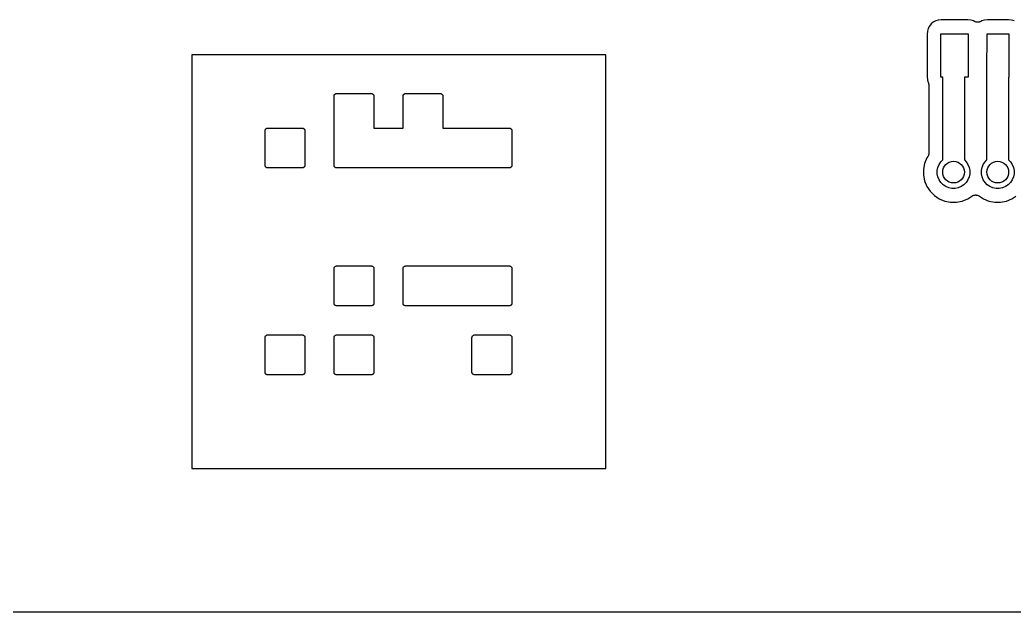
# Model space of a CAD drawing. Extents: x 76.5 to 144, y -85.9 to -59.9.
# Drawn here: x 108.33 to 126.63, y -85.9 to -74.99 of the extents above; entities that cross this region are included whole.
import ezdxf

# ---------------------------------------------------------------- set-up
doc = ezdxf.new("R2010")
doc.units = 0
doc.layers.add('BLACK', color=7, linetype='CONTINUOUS')

msp = doc.modelspace()

# ---------------------------------------------------------------- linework, layer by layer
at = {"layer": 'BLACK', "linetype": 'CONTINUOUS'}
for p, q in [((125.144, -75.0338), (125.106, -75.0655)), ((125.188, -75.0102), (125.144, -75.0338)), ((125.236, -74.9957), (125.188, -75.0102)), ((125.292, -74.9902), (125.236, -74.9957)), ((125.78, -74.9902), (125.292, -74.9902)), ((125.836, -74.9957), (125.78, -74.9902)), ((125.884, -75.0102), (125.836, -74.9957)), ((125.901, -75.0195), (125.884, -75.0102)), ((125.912, -75.024), (125.901, -75.0195)), ((125.923, -75.0287), (125.912, -75.024)), ((125.923, -75.0288), (125.923, -75.0287)), ((125.924, -75.029), (125.923, -75.0288)), ((125.936, -75.0313), (125.924, -75.029)), ((125.947, -75.0338), (125.936, -75.0313)), ((125.948, -75.0338), (125.947, -75.0338)), ((125.948, -75.0339), (125.948, -75.0338)), ((125.96, -75.0339), (125.948, -75.0339)), ((125.972, -75.0341), (125.96, -75.0339)), ((125.973, -75.0339), (125.972, -75.0341)), ((125.985, -75.0317), (125.973, -75.0339)), ((125.973, -75.0339), (125.973, -75.0339)), ((125.996, -75.0295), (125.985, -75.0317)), ((125.997, -75.0293), (125.996, -75.0295)), ((126.008, -75.0247), (125.997, -75.0292)), ((125.997, -75.0292), (125.997, -75.0293)), ((126.019, -75.0204), (126.008, -75.0247)), ((126.02, -75.0198), (126.019, -75.0204)), ((126.021, -75.0195), (126.02, -75.0198)), ((126.02, -75.0198), (126.02, -75.0198)), ((126.02, -75.0198), (126.02, -75.0198)), ((126.038, -75.0102), (126.021, -75.0195)), ((126.086, -74.9957), (126.038, -75.0102)), ((126.142, -74.9902), (126.086, -74.9957)), ((126.53, -74.9902), (126.142, -74.9902)), ((126.586, -74.9957), (126.53, -74.9902)), ((126.634, -75.0102), (126.586, -74.9957)), ((125.036, -75.1962), (125.03, -75.2522)), ((125.05, -75.1483), (125.036, -75.1962)), ((125.074, -75.1042), (125.05, -75.1483)), ((125.106, -75.0655), (125.074, -75.1042)), ((125.03, -75.2522), (125.03, -76.0398)), ((125.286, -76.046), (125.286, -75.246)), ((125.286, -75.246), (125.786, -75.246)), ((125.786, -75.246), (125.786, -76.046)), ((126.136, -75.5842), (126.136, -75.246)), ((126.136, -75.246), (126.536, -75.246)), ((126.536, -75.246), (126.536, -76.046)), ((111.497, -75.6356), (111.496, -75.6412)), ((111.496, -75.6412), (111.496, -83.2488)), ((111.502, -75.635), (111.497, -75.6356)), ((119.11, -75.635), (111.502, -75.635)), ((119.115, -75.6356), (119.11, -75.635)), ((119.116, -75.6412), (119.115, -75.6356)), ((119.116, -83.2488), (119.116, -75.6412)), ((126.13, -75.6252), (126.132, -75.5958)), ((126.13, -77.5697), (126.13, -75.6252)), ((126.132, -75.5958), (126.136, -75.5842)), ((125.03, -76.0398), (125.036, -76.0958)), ((125.036, -76.0958), (125.051, -76.1467)), ((125.317, -76.046), (125.286, -76.046)), ((125.317, -77.5697), (125.317, -76.046)), ((125.786, -76.046), (125.717, -76.046)), ((125.717, -76.046), (125.717, -77.5697)), ((126.536, -76.046), (126.53, -76.046)), ((126.53, -76.046), (126.53, -77.5697)), ((125.051, -76.1467), (125.053, -76.1507)), ((125.053, -76.1507), (125.055, -76.1573)), ((125.055, -76.1573), (125.058, -76.1638)), ((125.058, -76.1638), (125.059, -76.1692)), ((125.059, -76.1692), (125.06, -76.1744)), ((125.06, -76.1744), (125.061, -76.1813)), ((125.061, -76.1813), (125.062, -76.1882)), ((125.062, -76.1882), (125.062, -76.1936)), ((125.062, -76.1936), (125.063, -76.1991)), ((125.063, -76.1991), (125.063, -77.4378)), ((114.113, -76.3963), (114.114, -76.3917)), ((114.113, -76.3966), (114.113, -76.3963)), ((114.113, -76.3967), (114.113, -76.3966)), ((114.113, -76.397), (114.113, -76.3967)), ((114.113, -76.3967), (114.113, -76.3967)), ((114.113, -77.667), (114.113, -76.397)), ((114.114, -76.3866), (114.116, -76.382)), ((114.114, -76.3868), (114.114, -76.3866)), ((114.114, -76.3869), (114.114, -76.3868)), ((114.114, -76.3917), (114.114, -76.3869)), ((114.116, -76.382), (114.117, -76.3776)), ((114.117, -76.3773), (114.119, -76.3732)), ((114.117, -76.3775), (114.117, -76.3773)), ((114.117, -76.3776), (114.117, -76.3775)), ((114.119, -76.3732), (114.122, -76.369)), ((114.122, -76.3688), (114.125, -76.3652)), ((114.122, -76.3689), (114.122, -76.3688)), ((114.122, -76.369), (114.122, -76.3689)), ((114.125, -76.3652), (114.128, -76.3615)), ((114.128, -76.3613), (114.132, -76.3584)), ((114.128, -76.3614), (114.128, -76.3613)), ((114.128, -76.3615), (114.128, -76.3614)), ((114.132, -76.3584), (114.135, -76.3554)), ((114.135, -76.3553), (114.136, -76.3552)), ((114.135, -76.3554), (114.135, -76.3553)), ((114.136, -76.3552), (114.14, -76.353)), ((114.14, -76.353), (114.144, -76.3508)), ((114.144, -76.3506), (114.149, -76.3493)), ((114.144, -76.3507), (114.144, -76.3506)), ((114.144, -76.3508), (114.144, -76.3507)), ((114.149, -76.3493), (114.153, -76.348)), ((114.153, -76.348), (114.153, -76.3479)), ((114.153, -76.3479), (114.154, -76.3479)), ((114.154, -76.3479), (114.158, -76.3475)), ((114.158, -76.3475), (114.163, -76.347)), ((114.163, -76.347), (114.798, -76.347)), ((114.798, -76.347), (114.798, -76.347)), ((114.798, -76.347), (114.798, -76.347)), ((114.798, -76.347), (114.798, -76.347)), ((114.798, -76.347), (114.799, -76.347)), ((114.799, -76.347), (114.803, -76.3475)), ((114.803, -76.3475), (114.808, -76.348)), ((114.808, -76.348), (114.808, -76.3481)), ((114.808, -76.3481), (114.808, -76.3481)), ((114.808, -76.3481), (114.813, -76.3495)), ((114.813, -76.3495), (114.817, -76.3509)), ((114.817, -76.3509), (114.818, -76.351)), ((114.818, -76.351), (114.818, -76.351)), ((114.818, -76.351), (114.822, -76.3533)), ((114.822, -76.3533), (114.826, -76.3555)), ((114.826, -76.3555), (114.826, -76.3557)), ((114.826, -76.3557), (114.826, -76.3557)), ((114.826, -76.3557), (114.83, -76.3587)), ((114.83, -76.3587), (114.833, -76.3618)), ((114.833, -76.3618), (114.834, -76.3619)), ((114.834, -76.3619), (114.834, -76.362)), ((114.834, -76.362), (114.837, -76.3656)), ((114.837, -76.3656), (114.84, -76.3693)), ((114.84, -76.3693), (114.84, -76.3695)), ((114.84, -76.3695), (114.84, -76.3696)), ((114.84, -76.3696), (114.842, -76.3737)), ((114.842, -76.3737), (114.844, -76.3779)), ((114.844, -76.3779), (114.844, -76.3781)), ((114.844, -76.3781), (114.844, -76.3783)), ((114.844, -76.3783), (114.846, -76.3827)), ((114.846, -76.3827), (114.847, -76.3873)), ((114.847, -76.3873), (114.847, -76.3875)), ((114.847, -76.3875), (114.847, -76.3876)), ((114.847, -76.3876), (114.848, -76.3923)), ((114.848, -76.3923), (114.848, -76.397)), ((114.848, -76.397), (114.848, -76.982)), ((115.383, -76.3963), (115.384, -76.3917)), ((115.383, -76.3966), (115.383, -76.3963)), ((115.383, -76.3967), (115.383, -76.3966)), ((115.383, -76.397), (115.383, -76.3967)), ((115.383, -76.3967), (115.383, -76.3967)), ((115.383, -76.982), (115.383, -76.397)), ((115.384, -76.3866), (115.386, -76.382)), ((115.384, -76.3868), (115.384, -76.3866)), ((115.384, -76.3869), (115.384, -76.3868)), ((115.384, -76.3917), (115.384, -76.3869)), ((115.386, -76.382), (115.387, -76.3776)), ((115.387, -76.3773), (115.389, -76.3732)), ((115.387, -76.3775), (115.387, -76.3773)), ((115.387, -76.3776), (115.387, -76.3775)), ((115.389, -76.3732), (115.392, -76.369)), ((115.392, -76.3688), (115.395, -76.3652)), ((115.392, -76.3689), (115.392, -76.3688)), ((115.392, -76.369), (115.392, -76.3689)), ((115.395, -76.3652), (115.398, -76.3615)), ((115.398, -76.3613), (115.402, -76.3584)), ((115.398, -76.3614), (115.398, -76.3613)), ((115.398, -76.3615), (115.398, -76.3614)), ((115.402, -76.3584), (115.405, -76.3554)), ((115.405, -76.3553), (115.406, -76.3552)), ((115.405, -76.3554), (115.405, -76.3553)), ((115.406, -76.3552), (115.41, -76.353)), ((115.41, -76.353), (115.414, -76.3508)), ((115.414, -76.3506), (115.419, -76.3493)), ((115.414, -76.3507), (115.414, -76.3506)), ((115.414, -76.3508), (115.414, -76.3507)), ((115.419, -76.3493), (115.423, -76.348)), ((115.423, -76.348), (115.423, -76.3479)), ((115.423, -76.3479), (115.424, -76.3479)), ((115.424, -76.3479), (115.428, -76.3475)), ((115.428, -76.3475), (115.433, -76.347)), ((115.433, -76.347), (116.068, -76.347)), ((116.068, -76.347), (116.068, -76.347)), ((116.068, -76.347), (116.068, -76.347)), ((116.068, -76.347), (116.068, -76.347)), ((116.068, -76.347), (116.069, -76.347)), ((116.069, -76.347), (116.073, -76.3475)), ((116.073, -76.3475), (116.078, -76.348)), ((116.078, -76.348), (116.078, -76.3481)), ((116.078, -76.3481), (116.078, -76.3481)), ((116.078, -76.3481), (116.083, -76.3495)), ((116.083, -76.3495), (116.087, -76.3509)), ((116.087, -76.3509), (116.088, -76.351)), ((116.088, -76.351), (116.088, -76.351)), ((116.088, -76.351), (116.092, -76.3533)), ((116.092, -76.3533), (116.096, -76.3555)), ((116.096, -76.3555), (116.096, -76.3557)), ((116.096, -76.3557), (116.096, -76.3557)), ((116.096, -76.3557), (116.1, -76.3587)), ((116.1, -76.3587), (116.103, -76.3618)), ((116.103, -76.3618), (116.104, -76.3619)), ((116.104, -76.3619), (116.104, -76.362)), ((116.104, -76.362), (116.107, -76.3656)), ((116.107, -76.3656), (116.11, -76.3693)), ((116.11, -76.3693), (116.11, -76.3695)), ((116.11, -76.3695), (116.11, -76.3696)), ((116.11, -76.3696), (116.112, -76.3737)), ((116.112, -76.3737), (116.114, -76.3779)), ((116.114, -76.3779), (116.114, -76.3781)), ((116.114, -76.3781), (116.114, -76.3783)), ((116.114, -76.3783), (116.116, -76.3827)), ((116.116, -76.3827), (116.117, -76.3873)), ((116.117, -76.3873), (116.117, -76.3875)), ((116.117, -76.3875), (116.117, -76.3876)), ((116.117, -76.3876), (116.118, -76.3923)), ((116.118, -76.3923), (116.118, -76.397)), ((116.118, -76.397), (116.118, -76.982)), ((112.843, -77.0313), (112.844, -77.0267)), ((112.843, -77.0316), (112.843, -77.0313)), ((112.843, -77.0317), (112.843, -77.0316)), ((112.843, -77.032), (112.843, -77.0317)), ((112.843, -77.0317), (112.843, -77.0317)), ((112.843, -77.667), (112.843, -77.032)), ((112.844, -77.0216), (112.846, -77.0171)), ((112.844, -77.0218), (112.844, -77.0216)), ((112.844, -77.0219), (112.844, -77.0218)), ((112.844, -77.0267), (112.844, -77.0219)), ((112.846, -77.0171), (112.847, -77.0126)), ((112.847, -77.0123), (112.849, -77.0081)), ((112.847, -77.0125), (112.847, -77.0123)), ((112.847, -77.0126), (112.847, -77.0125)), ((112.849, -77.0081), (112.852, -77.004)), ((112.852, -77.0038), (112.855, -77.0002)), ((112.852, -77.0039), (112.852, -77.0038)), ((112.852, -77.004), (112.852, -77.0039)), ((112.855, -77.0002), (112.858, -76.9965)), ((112.858, -76.9963), (112.862, -76.9934)), ((112.858, -76.9964), (112.858, -76.9963)), ((112.858, -76.9965), (112.858, -76.9964)), ((112.862, -76.9934), (112.865, -76.9904)), ((112.865, -76.9903), (112.866, -76.9902)), ((112.865, -76.9904), (112.865, -76.9903)), ((112.866, -76.9902), (112.87, -76.988)), ((112.87, -76.988), (112.874, -76.9858)), ((112.874, -76.9856), (112.879, -76.9843)), ((112.874, -76.9857), (112.874, -76.9856)), ((112.874, -76.9858), (112.874, -76.9857)), ((112.879, -76.9843), (112.883, -76.983)), ((112.883, -76.983), (112.883, -76.9829)), ((112.883, -76.9829), (112.884, -76.9829)), ((112.884, -76.9829), (112.888, -76.9825)), ((112.888, -76.9825), (112.893, -76.982)), ((112.893, -76.982), (113.528, -76.982)), ((113.528, -76.982), (113.528, -76.982)), ((113.528, -76.982), (113.528, -76.982)), ((113.528, -76.982), (113.529, -76.982)), ((113.528, -76.982), (113.528, -76.982)), ((113.529, -76.982), (113.533, -76.9825)), ((113.533, -76.9825), (113.538, -76.983)), ((113.538, -76.983), (113.538, -76.9831)), ((113.538, -76.9831), (113.538, -76.9831)), ((113.538, -76.9831), (113.543, -76.9845)), ((113.543, -76.9845), (113.547, -76.9859)), ((113.547, -76.9859), (113.548, -76.986)), ((113.548, -76.986), (113.548, -76.986)), ((113.548, -76.986), (113.552, -76.9883)), ((113.552, -76.9883), (113.556, -76.9905)), ((113.556, -76.9905), (113.556, -76.9907)), ((113.556, -76.9907), (113.556, -76.9907)), ((113.556, -76.9907), (113.56, -76.9937)), ((113.56, -76.9937), (113.563, -76.9968)), ((113.563, -76.9968), (113.564, -76.9969)), ((113.564, -76.9969), (113.564, -76.997)), ((113.564, -76.997), (113.567, -77.0006)), ((113.567, -77.0006), (113.57, -77.0043)), ((113.57, -77.0043), (113.57, -77.0045)), ((113.57, -77.0045), (113.57, -77.0046)), ((113.57, -77.0046), (113.572, -77.0087)), ((113.572, -77.0087), (113.574, -77.0129)), ((113.574, -77.0129), (113.574, -77.0131)), ((113.574, -77.0131), (113.574, -77.0133)), ((113.574, -77.0133), (113.576, -77.0177)), ((113.576, -77.0177), (113.577, -77.0223)), ((113.577, -77.0223), (113.577, -77.0225)), ((113.577, -77.0225), (113.577, -77.0226)), ((113.577, -77.0226), (113.578, -77.0273)), ((113.578, -77.0273), (113.578, -77.032)), ((113.578, -77.032), (113.578, -77.667)), ((114.848, -76.982), (115.383, -76.982)), ((116.118, -76.982), (117.338, -76.982)), ((117.338, -76.982), (117.338, -76.982)), ((117.338, -76.982), (117.338, -76.982)), ((117.338, -76.982), (117.339, -76.982)), ((117.338, -76.982), (117.338, -76.982)), ((117.339, -76.982), (117.343, -76.9825)), ((117.343, -76.9825), (117.348, -76.983)), ((117.348, -76.983), (117.348, -76.9831)), ((117.348, -76.9831), (117.348, -76.9831)), ((117.348, -76.9831), (117.353, -76.9845)), ((117.353, -76.9845), (117.357, -76.9859)), ((117.357, -76.9859), (117.358, -76.986)), ((117.358, -76.986), (117.358, -76.986)), ((117.358, -76.986), (117.362, -76.9883)), ((117.362, -76.9883), (117.366, -76.9905)), ((117.366, -76.9905), (117.366, -76.9907)), ((117.366, -76.9907), (117.366, -76.9907)), ((117.366, -76.9907), (117.37, -76.9937)), ((117.37, -76.9937), (117.373, -76.9968)), ((117.373, -76.9968), (117.374, -76.9969)), ((117.374, -76.9969), (117.374, -76.997)), ((117.374, -76.997), (117.377, -77.0006)), ((117.377, -77.0006), (117.38, -77.0043)), ((117.38, -77.0043), (117.38, -77.0045)), ((117.38, -77.0045), (117.38, -77.0046)), ((117.38, -77.0046), (117.382, -77.0087)), ((117.382, -77.0087), (117.384, -77.0129)), ((117.384, -77.0129), (117.384, -77.0131)), ((117.384, -77.0131), (117.384, -77.0133)), ((117.384, -77.0133), (117.386, -77.0177)), ((117.386, -77.0177), (117.387, -77.0223)), ((117.387, -77.0223), (117.387, -77.0225)), ((117.387, -77.0225), (117.387, -77.0226)), ((117.387, -77.0226), (117.388, -77.0273)), ((117.388, -77.0273), (117.388, -77.032)), ((117.388, -77.032), (117.388, -77.667)), ((125.026, -77.5316), (124.984, -77.6324)), ((125.041, -77.5083), (125.026, -77.5316)), ((125.047, -77.498), (125.041, -77.5083)), ((125.053, -77.4878), (125.047, -77.498)), ((125.056, -77.4753), (125.053, -77.4865)), ((125.053, -77.4865), (125.053, -77.4871)), ((125.053, -77.4871), (125.053, -77.4878)), ((125.06, -77.4642), (125.056, -77.4753)), ((125.061, -77.4512), (125.06, -77.4628)), ((125.06, -77.4628), (125.06, -77.4634)), ((125.06, -77.4634), (125.06, -77.4642)), ((125.063, -77.4395), (125.061, -77.4512)), ((125.063, -77.4378), (125.063, -77.4381)), ((125.063, -77.4381), (125.063, -77.4381)), ((125.063, -77.4381), (125.063, -77.4381)), ((125.063, -77.4381), (125.063, -77.4395)), ((125.284, -77.6028), (125.317, -77.5697)), ((125.717, -77.5697), (125.75, -77.6028)), ((126.097, -77.6028), (126.13, -77.5697)), ((126.53, -77.5697), (126.563, -77.6028)), ((112.843, -77.6717), (112.843, -77.667)), ((112.844, -77.6764), (112.843, -77.6717)), ((112.844, -77.6765), (112.844, -77.6764)), ((112.844, -77.6767), (112.844, -77.6765)), ((112.845, -77.6812), (112.844, -77.6767)), ((112.847, -77.6857), (112.845, -77.6812)), ((112.847, -77.6859), (112.847, -77.6857)), ((112.847, -77.6861), (112.847, -77.6859)), ((112.849, -77.6903), (112.847, -77.6861)), ((112.851, -77.6944), (112.849, -77.6903)), ((112.851, -77.6945), (112.851, -77.6944)), ((112.851, -77.6947), (112.851, -77.6945)), ((112.854, -77.6984), (112.851, -77.6947)), ((112.857, -77.702), (112.854, -77.6984)), ((112.857, -77.7021), (112.857, -77.702)), ((112.858, -77.7022), (112.857, -77.7021)), ((112.861, -77.7053), (112.858, -77.7022)), ((112.865, -77.7083), (112.861, -77.7053)), ((112.865, -77.7085), (112.865, -77.7083)), ((112.865, -77.7083), (112.865, -77.7083)), ((112.869, -77.7107), (112.865, -77.7085)), ((112.873, -77.713), (112.869, -77.7107)), ((112.874, -77.7131), (112.873, -77.713)), ((112.873, -77.713), (112.873, -77.713)), ((112.878, -77.7145), (112.874, -77.7131)), ((112.883, -77.7159), (112.878, -77.7145)), ((112.883, -77.716), (112.883, -77.7159)), ((112.883, -77.7159), (112.883, -77.7159)), ((112.888, -77.7165), (112.883, -77.716)), ((112.892, -77.717), (112.888, -77.7165)), ((112.893, -77.717), (112.892, -77.717)), ((113.528, -77.717), (112.893, -77.717)), ((112.893, -77.717), (112.893, -77.717)), ((112.893, -77.717), (112.893, -77.717)), ((112.893, -77.717), (112.893, -77.717)), ((113.533, -77.7165), (113.528, -77.717)), ((113.537, -77.7161), (113.533, -77.7165)), ((113.538, -77.7161), (113.537, -77.7161)), ((113.542, -77.7147), (113.538, -77.716)), ((113.538, -77.716), (113.538, -77.7161)), ((113.547, -77.7134), (113.542, -77.7147)), ((113.551, -77.711), (113.547, -77.7132)), ((113.547, -77.7132), (113.547, -77.7133)), ((113.547, -77.7133), (113.547, -77.7134)), ((113.555, -77.7088), (113.551, -77.711)), ((113.556, -77.7087), (113.555, -77.7088)), ((113.559, -77.7056), (113.556, -77.7086)), ((113.556, -77.7086), (113.556, -77.7087)), ((113.563, -77.7027), (113.559, -77.7056)), ((113.566, -77.6988), (113.563, -77.7025)), ((113.563, -77.7025), (113.563, -77.7026)), ((113.563, -77.7026), (113.563, -77.7027)), ((113.569, -77.6952), (113.566, -77.6988)), ((113.572, -77.6908), (113.569, -77.695)), ((113.569, -77.695), (113.569, -77.6951)), ((113.569, -77.6951), (113.569, -77.6952)), ((113.574, -77.6867), (113.572, -77.6908)), ((113.575, -77.6819), (113.574, -77.6864)), ((113.574, -77.6864), (113.574, -77.6865)), ((113.574, -77.6865), (113.574, -77.6867)), ((113.577, -77.6774), (113.575, -77.6819)), ((113.578, -77.6677), (113.577, -77.6723)), ((113.577, -77.6723), (113.577, -77.6771)), ((113.577, -77.6771), (113.577, -77.6772)), ((113.577, -77.6772), (113.577, -77.6774)), ((113.578, -77.667), (113.578, -77.6673)), ((113.578, -77.6673), (113.578, -77.6673)), ((113.578, -77.6673), (113.578, -77.6674)), ((113.578, -77.6674), (113.578, -77.6677)), ((114.113, -77.6717), (114.113, -77.667)), ((114.114, -77.6764), (114.113, -77.6717)), ((114.114, -77.6765), (114.114, -77.6764)), ((114.114, -77.6767), (114.114, -77.6765)), ((114.115, -77.6812), (114.114, -77.6767)), ((114.117, -77.6857), (114.115, -77.6812)), ((114.117, -77.6859), (114.117, -77.6857)), ((114.117, -77.6861), (114.117, -77.6859)), ((114.119, -77.6903), (114.117, -77.6861)), ((114.121, -77.6944), (114.119, -77.6903)), ((114.121, -77.6945), (114.121, -77.6944)), ((114.121, -77.6947), (114.121, -77.6945)), ((114.124, -77.6984), (114.121, -77.6947)), ((114.127, -77.702), (114.124, -77.6984)), ((114.127, -77.7021), (114.127, -77.702)), ((114.128, -77.7022), (114.127, -77.7021)), ((114.131, -77.7053), (114.128, -77.7022)), ((114.135, -77.7083), (114.131, -77.7053)), ((114.135, -77.7085), (114.135, -77.7083)), ((114.135, -77.7083), (114.135, -77.7083)), ((114.139, -77.7107), (114.135, -77.7085)), ((114.143, -77.713), (114.139, -77.7107)), ((114.144, -77.7131), (114.143, -77.713)), ((114.143, -77.713), (114.143, -77.713)), ((114.148, -77.7145), (114.144, -77.7131)), ((114.153, -77.7159), (114.148, -77.7145)), ((114.153, -77.716), (114.153, -77.7159)), ((114.153, -77.7159), (114.153, -77.7159)), ((114.158, -77.7165), (114.153, -77.716)), ((114.162, -77.717), (114.158, -77.7165)), ((114.163, -77.717), (114.162, -77.717)), ((117.338, -77.717), (114.163, -77.717)), ((114.163, -77.717), (114.163, -77.717)), ((114.163, -77.717), (114.163, -77.717)), ((114.163, -77.717), (114.163, -77.717)), ((117.343, -77.7165), (117.338, -77.717)), ((117.347, -77.7161), (117.343, -77.7165)), ((117.348, -77.7161), (117.347, -77.7161)), ((117.352, -77.7147), (117.348, -77.716)), ((117.348, -77.716), (117.348, -77.7161)), ((117.357, -77.7134), (117.352, -77.7147)), ((117.361, -77.711), (117.357, -77.7132)), ((117.357, -77.7132), (117.357, -77.7133)), ((117.357, -77.7133), (117.357, -77.7134)), ((117.365, -77.7088), (117.361, -77.711)), ((117.366, -77.7087), (117.365, -77.7088)), ((117.369, -77.7056), (117.366, -77.7086)), ((117.366, -77.7086), (117.366, -77.7087)), ((117.373, -77.7027), (117.369, -77.7056)), ((117.376, -77.6988), (117.373, -77.7025)), ((117.373, -77.7025), (117.373, -77.7026)), ((117.373, -77.7026), (117.373, -77.7027)), ((117.379, -77.6952), (117.376, -77.6988)), ((117.382, -77.6908), (117.379, -77.695)), ((117.379, -77.695), (117.379, -77.6951)), ((117.379, -77.6951), (117.379, -77.6952)), ((117.384, -77.6867), (117.382, -77.6908)), ((117.385, -77.6819), (117.384, -77.6864)), ((117.384, -77.6864), (117.384, -77.6865)), ((117.384, -77.6865), (117.384, -77.6867)), ((117.387, -77.6774), (117.385, -77.6819)), ((117.388, -77.6677), (117.387, -77.6723)), ((117.387, -77.6723), (117.387, -77.6771)), ((117.387, -77.6771), (117.387, -77.6772)), ((117.387, -77.6772), (117.387, -77.6774)), ((117.388, -77.667), (117.388, -77.6673)), ((117.388, -77.6673), (117.388, -77.6673)), ((117.388, -77.6673), (117.388, -77.6674)), ((117.388, -77.6674), (117.388, -77.6677)), ((124.984, -77.6324), (124.963, -77.7394)), ((124.963, -77.7394), (124.963, -77.8486)), ((125.217, -77.7645), (125.228, -77.7065)), ((125.217, -77.8235), (125.217, -77.7645)), ((125.228, -77.7065), (125.251, -77.6519)), ((125.251, -77.6519), (125.284, -77.6028)), ((125.75, -77.6028), (125.783, -77.6519)), ((125.783, -77.6519), (125.805, -77.7065)), ((125.805, -77.7065), (125.817, -77.7645)), ((125.817, -77.7645), (125.817, -77.8235)), ((126.03, -77.7645), (126.041, -77.7065)), ((126.03, -77.8235), (126.03, -77.7645)), ((126.041, -77.7065), (126.064, -77.6519)), ((126.064, -77.6519), (126.097, -77.6028)), ((126.563, -77.6028), (126.595, -77.6519)), ((126.595, -77.6519), (126.618, -77.7065)), ((126.618, -77.7065), (126.63, -77.7645)), ((126.63, -77.7645), (126.63, -77.8235)), ((124.963, -77.8486), (124.984, -77.9556)), ((124.984, -77.9556), (125.026, -78.0564)), ((125.228, -77.8815), (125.217, -77.8235)), ((125.251, -77.9361), (125.228, -77.8815)), ((125.284, -77.9852), (125.251, -77.9361)), ((125.783, -77.9361), (125.75, -77.9852)), ((125.805, -77.8815), (125.783, -77.9361)), ((125.817, -77.8235), (125.805, -77.8815)), ((126.041, -77.8815), (126.03, -77.8235)), ((126.064, -77.9361), (126.041, -77.8815)), ((126.097, -77.9852), (126.064, -77.9361)), ((126.595, -77.9361), (126.563, -77.9852)), ((126.618, -77.8815), (126.595, -77.9361)), ((126.63, -77.8235), (126.618, -77.8815)), ((125.026, -78.0564), (125.086, -78.1472)), ((125.326, -78.027), (125.284, -77.9852)), ((125.375, -78.0599), (125.326, -78.027)), ((125.429, -78.0825), (125.375, -78.0599)), ((125.487, -78.094), (125.429, -78.0825)), ((125.546, -78.094), (125.487, -78.094)), ((125.604, -78.0825), (125.546, -78.094)), ((125.659, -78.0599), (125.604, -78.0825)), ((125.708, -78.027), (125.659, -78.0599)), ((125.75, -77.9852), (125.708, -78.027)), ((126.138, -78.027), (126.097, -77.9852)), ((126.187, -78.0599), (126.138, -78.027)), ((126.242, -78.0825), (126.187, -78.0599)), ((126.3, -78.094), (126.242, -78.0825)), ((126.359, -78.094), (126.3, -78.094)), ((126.417, -78.0825), (126.359, -78.094)), ((126.472, -78.0599), (126.417, -78.0825)), ((126.521, -78.027), (126.472, -78.0599)), ((126.563, -77.9852), (126.521, -78.027)), ((125.086, -78.1472), (125.164, -78.2243)), ((125.164, -78.2243), (125.254, -78.2849)), ((125.254, -78.2849), (125.355, -78.3267)), ((125.355, -78.3267), (125.462, -78.348)), ((125.571, -78.348), (125.678, -78.3267)), ((125.678, -78.3267), (125.779, -78.2849)), ((125.779, -78.2849), (125.853, -78.2359)), ((125.853, -78.2355), (125.854, -78.2349)), ((125.853, -78.2359), (125.853, -78.2355)), ((125.853, -78.2355), (125.853, -78.2355)), ((125.853, -78.2355), (125.853, -78.2355)), ((125.854, -78.2349), (125.865, -78.2294)), ((125.865, -78.2294), (125.875, -78.2239)), ((125.875, -78.2239), (125.876, -78.2238)), ((125.876, -78.2235), (125.888, -78.2202)), ((125.876, -78.2238), (125.876, -78.2235)), ((125.888, -78.2202), (125.899, -78.2168)), ((125.899, -78.2168), (125.9, -78.2166)), ((125.899, -78.2168), (125.899, -78.2168)), ((125.9, -78.2166), (125.912, -78.2156)), ((125.912, -78.2156), (125.924, -78.2145)), ((125.924, -78.2145), (125.924, -78.2145)), ((125.924, -78.2145), (125.925, -78.2145)), ((125.925, -78.2145), (125.936, -78.2158)), ((125.936, -78.2158), (125.948, -78.217)), ((125.948, -78.217), (125.949, -78.2171)), ((125.949, -78.2171), (125.949, -78.2172)), ((125.949, -78.2172), (125.961, -78.2208)), ((125.961, -78.2208), (125.972, -78.2242)), ((125.972, -78.2242), (125.972, -78.2245)), ((125.972, -78.2245), (125.973, -78.2246)), ((125.973, -78.2246), (125.983, -78.2303)), ((125.983, -78.2303), (125.994, -78.2359)), ((125.994, -78.2359), (126.067, -78.2849)), ((126.067, -78.2849), (126.168, -78.3267)), ((126.168, -78.3267), (126.275, -78.348)), ((126.384, -78.348), (126.491, -78.3267)), ((126.491, -78.3267), (126.592, -78.2849)), ((126.592, -78.2849), (126.665, -78.2359)), ((125.462, -78.348), (125.571, -78.348)), ((126.275, -78.348), (126.384, -78.348)), ((114.113, -79.5713), (114.114, -79.5667)), ((114.113, -79.5716), (114.113, -79.5713)), ((114.113, -79.5717), (114.113, -79.5716)), ((114.113, -79.572), (114.113, -79.5717)), ((114.113, -79.5717), (114.113, -79.5717)), ((114.113, -80.207), (114.113, -79.572)), ((114.114, -79.5616), (114.116, -79.5571)), ((114.114, -79.5618), (114.114, -79.5616)), ((114.114, -79.5619), (114.114, -79.5618)), ((114.114, -79.5667), (114.114, -79.5619)), ((114.116, -79.5571), (114.117, -79.5526)), ((114.117, -79.5523), (114.119, -79.5482)), ((114.117, -79.5525), (114.117, -79.5523)), ((114.117, -79.5526), (114.117, -79.5525)), ((114.119, -79.5482), (114.122, -79.544)), ((114.122, -79.5438), (114.125, -79.5402)), ((114.122, -79.5439), (114.122, -79.5438)), ((114.122, -79.544), (114.122, -79.5439)), ((114.125, -79.5402), (114.128, -79.5365)), ((114.128, -79.5363), (114.132, -79.5334)), ((114.128, -79.5364), (114.128, -79.5363)), ((114.128, -79.5365), (114.128, -79.5364)), ((114.132, -79.5334), (114.135, -79.5304)), ((114.135, -79.5303), (114.136, -79.5302)), ((114.135, -79.5304), (114.135, -79.5303)), ((114.136, -79.5302), (114.14, -79.528)), ((114.14, -79.528), (114.144, -79.5258)), ((114.144, -79.5256), (114.149, -79.5243)), ((114.144, -79.5257), (114.144, -79.5256)), ((114.144, -79.5258), (114.144, -79.5257)), ((114.149, -79.5243), (114.153, -79.523)), ((114.153, -79.523), (114.153, -79.5229)), ((114.153, -79.5229), (114.154, -79.5229)), ((114.154, -79.5229), (114.158, -79.5225)), ((114.158, -79.5225), (114.163, -79.522)), ((114.163, -79.522), (114.798, -79.522)), ((114.798, -79.522), (114.798, -79.522)), ((114.798, -79.522), (114.798, -79.522)), ((114.798, -79.522), (114.799, -79.522)), ((114.798, -79.522), (114.798, -79.522)), ((114.799, -79.522), (114.803, -79.5225)), ((114.803, -79.5225), (114.808, -79.523)), ((114.808, -79.523), (114.808, -79.5231)), ((114.808, -79.5231), (114.808, -79.5231)), ((114.808, -79.5231), (114.813, -79.5245)), ((114.813, -79.5245), (114.817, -79.5259)), ((114.817, -79.5259), (114.818, -79.526)), ((114.818, -79.526), (114.818, -79.526)), ((114.818, -79.526), (114.822, -79.5283)), ((114.822, -79.5283), (114.826, -79.5305)), ((114.826, -79.5305), (114.826, -79.5307)), ((114.826, -79.5307), (114.826, -79.5307)), ((114.826, -79.5307), (114.83, -79.5337)), ((114.83, -79.5337), (114.833, -79.5368)), ((114.833, -79.5368), (114.834, -79.5369)), ((114.834, -79.5369), (114.834, -79.537)), ((114.834, -79.537), (114.837, -79.5406)), ((114.837, -79.5406), (114.84, -79.5443)), ((114.84, -79.5443), (114.84, -79.5445)), ((114.84, -79.5445), (114.84, -79.5446)), ((114.84, -79.5446), (114.842, -79.5487)), ((114.842, -79.5487), (114.844, -79.5529)), ((114.844, -79.5529), (114.844, -79.5531)), ((114.844, -79.5531), (114.844, -79.5533)), ((114.844, -79.5533), (114.846, -79.5577)), ((114.846, -79.5577), (114.847, -79.5623)), ((114.847, -79.5623), (114.847, -79.5625)), ((114.847, -79.5625), (114.847, -79.5626)), ((114.847, -79.5626), (114.848, -79.5673)), ((114.848, -79.5673), (114.848, -79.572)), ((114.848, -79.572), (114.848, -80.207)), ((115.383, -79.5713), (115.384, -79.5667)), ((115.383, -79.5716), (115.383, -79.5713)), ((115.383, -79.5717), (115.383, -79.5716)), ((115.383, -79.572), (115.383, -79.5717)), ((115.383, -79.5717), (115.383, -79.5717)), ((115.383, -80.207), (115.383, -79.572)), ((115.384, -79.5616), (115.386, -79.5571)), ((115.384, -79.5618), (115.384, -79.5616)), ((115.384, -79.5619), (115.384, -79.5618)), ((115.384, -79.5667), (115.384, -79.5619)), ((115.386, -79.5571), (115.387, -79.5526)), ((115.387, -79.5523), (115.389, -79.5482)), ((115.387, -79.5525), (115.387, -79.5523)), ((115.387, -79.5526), (115.387, -79.5525)), ((115.389, -79.5482), (115.392, -79.544)), ((115.392, -79.5438), (115.395, -79.5402)), ((115.392, -79.5439), (115.392, -79.5438)), ((115.392, -79.544), (115.392, -79.5439)), ((115.395, -79.5402), (115.398, -79.5365)), ((115.398, -79.5363), (115.402, -79.5334)), ((115.398, -79.5364), (115.398, -79.5363)), ((115.398, -79.5365), (115.398, -79.5364)), ((115.402, -79.5334), (115.405, -79.5304)), ((115.405, -79.5303), (115.406, -79.5302)), ((115.405, -79.5304), (115.405, -79.5303)), ((115.406, -79.5302), (115.41, -79.528)), ((115.41, -79.528), (115.414, -79.5258)), ((115.414, -79.5256), (115.419, -79.5243)), ((115.414, -79.5257), (115.414, -79.5256)), ((115.414, -79.5258), (115.414, -79.5257)), ((115.419, -79.5243), (115.423, -79.523)), ((115.423, -79.523), (115.423, -79.5229)), ((115.423, -79.5229), (115.424, -79.5229)), ((115.424, -79.5229), (115.428, -79.5225)), ((115.428, -79.5225), (115.433, -79.522)), ((115.433, -79.522), (117.338, -79.522)), ((117.338, -79.522), (117.338, -79.522)), ((117.338, -79.522), (117.338, -79.522)), ((117.338, -79.522), (117.338, -79.522)), ((117.338, -79.522), (117.339, -79.522)), ((117.339, -79.522), (117.343, -79.5225)), ((117.343, -79.5225), (117.348, -79.523)), ((117.348, -79.523), (117.348, -79.5231)), ((117.348, -79.5231), (117.348, -79.5231)), ((117.348, -79.5231), (117.353, -79.5245)), ((117.353, -79.5245), (117.357, -79.5259)), ((117.357, -79.5259), (117.358, -79.526)), ((117.358, -79.526), (117.358, -79.526)), ((117.358, -79.526), (117.362, -79.5283)), ((117.362, -79.5283), (117.366, -79.5305)), ((117.366, -79.5305), (117.366, -79.5307)), ((117.366, -79.5307), (117.366, -79.5307)), ((117.366, -79.5307), (117.37, -79.5337)), ((117.37, -79.5337), (117.373, -79.5368)), ((117.373, -79.5368), (117.374, -79.5369)), ((117.374, -79.5369), (117.374, -79.537)), ((117.374, -79.537), (117.377, -79.5406)), ((117.377, -79.5406), (117.38, -79.5443)), ((117.38, -79.5443), (117.38, -79.5445)), ((117.38, -79.5445), (117.38, -79.5446)), ((117.38, -79.5446), (117.382, -79.5487)), ((117.382, -79.5487), (117.384, -79.5529)), ((117.384, -79.5529), (117.384, -79.5531)), ((117.384, -79.5531), (117.384, -79.5533)), ((117.384, -79.5533), (117.386, -79.5577)), ((117.386, -79.5577), (117.387, -79.5623)), ((117.387, -79.5623), (117.387, -79.5625)), ((117.387, -79.5625), (117.387, -79.5626)), ((117.387, -79.5626), (117.388, -79.5673)), ((117.388, -79.5673), (117.388, -79.572)), ((117.388, -79.572), (117.388, -80.207)), ((114.113, -80.2117), (114.113, -80.207)), ((114.114, -80.2164), (114.113, -80.2117)), ((114.114, -80.2165), (114.114, -80.2164)), ((114.114, -80.2167), (114.114, -80.2165)), ((114.115, -80.2213), (114.114, -80.2167)), ((114.117, -80.2257), (114.115, -80.2213)), ((114.117, -80.2259), (114.117, -80.2257)), ((114.117, -80.2261), (114.117, -80.2259)), ((114.119, -80.2303), (114.117, -80.2261)), ((114.121, -80.2344), (114.119, -80.2303)), ((114.121, -80.2345), (114.121, -80.2344)), ((114.121, -80.2347), (114.121, -80.2345)), ((114.124, -80.2384), (114.121, -80.2347)), ((114.127, -80.242), (114.124, -80.2384)), ((114.127, -80.2421), (114.127, -80.242)), ((114.128, -80.2422), (114.127, -80.2421)), ((114.131, -80.2453), (114.128, -80.2422)), ((114.135, -80.2483), (114.131, -80.2453)), ((114.135, -80.2485), (114.135, -80.2483)), ((114.135, -80.2483), (114.135, -80.2483)), ((114.139, -80.2507), (114.135, -80.2485)), ((114.143, -80.253), (114.139, -80.2507)), ((114.144, -80.2531), (114.143, -80.253)), ((114.143, -80.253), (114.143, -80.253)), ((114.148, -80.2545), (114.144, -80.2531)), ((114.153, -80.2559), (114.148, -80.2545)), ((114.153, -80.256), (114.153, -80.2559)), ((114.153, -80.2559), (114.153, -80.2559)), ((114.158, -80.2565), (114.153, -80.256)), ((114.162, -80.257), (114.158, -80.2565)), ((114.163, -80.257), (114.162, -80.257)), ((114.798, -80.257), (114.163, -80.257)), ((114.163, -80.257), (114.163, -80.257)), ((114.163, -80.257), (114.163, -80.257)), ((114.163, -80.257), (114.163, -80.257)), ((114.803, -80.2565), (114.798, -80.257)), ((114.807, -80.2561), (114.803, -80.2565)), ((114.808, -80.2561), (114.807, -80.2561)), ((114.812, -80.2547), (114.808, -80.256)), ((114.808, -80.256), (114.808, -80.2561)), ((114.817, -80.2534), (114.812, -80.2547)), ((114.821, -80.251), (114.817, -80.2532)), ((114.817, -80.2532), (114.817, -80.2533)), ((114.817, -80.2533), (114.817, -80.2534)), ((114.825, -80.2488), (114.821, -80.251)), ((114.826, -80.2487), (114.825, -80.2488)), ((114.829, -80.2456), (114.826, -80.2486)), ((114.826, -80.2486), (114.826, -80.2487)), ((114.833, -80.2427), (114.829, -80.2456)), ((114.836, -80.2388), (114.833, -80.2425)), ((114.833, -80.2425), (114.833, -80.2426)), ((114.833, -80.2426), (114.833, -80.2427)), ((114.839, -80.2352), (114.836, -80.2388)), ((114.842, -80.2308), (114.839, -80.235)), ((114.839, -80.235), (114.839, -80.2351)), ((114.839, -80.2351), (114.839, -80.2352)), ((114.844, -80.2267), (114.842, -80.2308)), ((114.845, -80.2219), (114.844, -80.2264)), ((114.844, -80.2264), (114.844, -80.2265)), ((114.844, -80.2265), (114.844, -80.2267)), ((114.847, -80.2174), (114.845, -80.2219)), ((114.848, -80.2077), (114.847, -80.2123)), ((114.847, -80.2123), (114.847, -80.2171)), ((114.847, -80.2171), (114.847, -80.2172)), ((114.847, -80.2172), (114.847, -80.2174)), ((114.848, -80.207), (114.848, -80.2073)), ((114.848, -80.2073), (114.848, -80.2073)), ((114.848, -80.2073), (114.848, -80.2074)), ((114.848, -80.2074), (114.848, -80.2077)), ((115.383, -80.2117), (115.383, -80.207)), ((115.384, -80.2164), (115.383, -80.2117)), ((115.384, -80.2165), (115.384, -80.2164)), ((115.384, -80.2167), (115.384, -80.2165)), ((115.385, -80.2213), (115.384, -80.2167)), ((115.387, -80.2257), (115.385, -80.2213)), ((115.387, -80.2259), (115.387, -80.2257)), ((115.387, -80.2261), (115.387, -80.2259)), ((115.389, -80.2303), (115.387, -80.2261)), ((115.391, -80.2344), (115.389, -80.2303)), ((115.391, -80.2345), (115.391, -80.2344)), ((115.391, -80.2347), (115.391, -80.2345)), ((115.394, -80.2384), (115.391, -80.2347)), ((115.397, -80.242), (115.394, -80.2384)), ((115.397, -80.2421), (115.397, -80.242)), ((115.398, -80.2422), (115.397, -80.2421)), ((115.401, -80.2453), (115.398, -80.2422)), ((115.405, -80.2483), (115.401, -80.2453)), ((115.405, -80.2485), (115.405, -80.2483)), ((115.405, -80.2483), (115.405, -80.2483)), ((115.409, -80.2507), (115.405, -80.2485)), ((115.413, -80.253), (115.409, -80.2507)), ((115.414, -80.2531), (115.413, -80.253)), ((115.413, -80.253), (115.413, -80.253)), ((115.418, -80.2545), (115.414, -80.2531)), ((115.423, -80.2559), (115.418, -80.2545)), ((115.423, -80.256), (115.423, -80.2559)), ((115.423, -80.2559), (115.423, -80.2559)), ((115.428, -80.2565), (115.423, -80.256)), ((115.432, -80.257), (115.428, -80.2565)), ((115.433, -80.257), (115.432, -80.257)), ((115.433, -80.257), (115.433, -80.257)), ((115.433, -80.257), (115.433, -80.257)), ((117.338, -80.257), (115.433, -80.257)), ((115.433, -80.257), (115.433, -80.257)), ((117.343, -80.2565), (117.338, -80.257)), ((117.347, -80.2561), (117.343, -80.2565)), ((117.348, -80.2561), (117.347, -80.2561)), ((117.352, -80.2547), (117.348, -80.256)), ((117.348, -80.256), (117.348, -80.2561)), ((117.357, -80.2534), (117.352, -80.2547)), ((117.361, -80.251), (117.357, -80.2532)), ((117.357, -80.2532), (117.357, -80.2533)), ((117.357, -80.2533), (117.357, -80.2534)), ((117.365, -80.2488), (117.361, -80.251)), ((117.366, -80.2487), (117.365, -80.2488)), ((117.369, -80.2456), (117.366, -80.2486)), ((117.366, -80.2486), (117.366, -80.2487)), ((117.373, -80.2427), (117.369, -80.2456)), ((117.376, -80.2388), (117.373, -80.2425)), ((117.373, -80.2425), (117.373, -80.2426)), ((117.373, -80.2426), (117.373, -80.2427)), ((117.379, -80.2352), (117.376, -80.2388)), ((117.382, -80.2308), (117.379, -80.235)), ((117.379, -80.235), (117.379, -80.2351)), ((117.379, -80.2351), (117.379, -80.2352)), ((117.384, -80.2267), (117.382, -80.2308)), ((117.385, -80.2219), (117.384, -80.2264)), ((117.384, -80.2264), (117.384, -80.2265)), ((117.384, -80.2265), (117.384, -80.2267)), ((117.387, -80.2174), (117.385, -80.2219)), ((117.388, -80.2077), (117.387, -80.2123)), ((117.387, -80.2123), (117.387, -80.2171)), ((117.387, -80.2171), (117.387, -80.2172)), ((117.387, -80.2172), (117.387, -80.2174)), ((117.388, -80.207), (117.388, -80.2073)), ((117.388, -80.2073), (117.388, -80.2073)), ((117.388, -80.2073), (117.388, -80.2074)), ((117.388, -80.2074), (117.388, -80.2077)), ((112.843, -80.8413), (112.844, -80.8367)), ((112.843, -80.8416), (112.843, -80.8413)), ((112.843, -80.8417), (112.843, -80.8416)), ((112.843, -80.842), (112.843, -80.8417)), ((112.843, -80.8417), (112.843, -80.8417)), ((112.843, -81.477), (112.843, -80.842)), ((112.844, -80.8316), (112.846, -80.8271)), ((112.844, -80.8318), (112.844, -80.8316)), ((112.844, -80.8319), (112.844, -80.8318)), ((112.844, -80.8367), (112.844, -80.8319)), ((112.846, -80.8271), (112.847, -80.8226)), ((112.847, -80.8223), (112.849, -80.8182)), ((112.847, -80.8225), (112.847, -80.8223)), ((112.847, -80.8226), (112.847, -80.8225)), ((112.849, -80.8182), (112.852, -80.814)), ((112.852, -80.8138), (112.855, -80.8102)), ((112.852, -80.8139), (112.852, -80.8138)), ((112.852, -80.814), (112.852, -80.8139)), ((112.855, -80.8102), (112.858, -80.8065)), ((112.858, -80.8063), (112.862, -80.8034)), ((112.858, -80.8064), (112.858, -80.8063)), ((112.858, -80.8065), (112.858, -80.8064)), ((112.862, -80.8034), (112.865, -80.8004)), ((112.865, -80.8003), (112.866, -80.8002)), ((112.865, -80.8004), (112.865, -80.8003)), ((112.866, -80.8002), (112.87, -80.798)), ((112.87, -80.798), (112.874, -80.7958)), ((112.874, -80.7956), (112.879, -80.7943)), ((112.874, -80.7957), (112.874, -80.7956)), ((112.874, -80.7958), (112.874, -80.7957)), ((112.879, -80.7943), (112.883, -80.793)), ((112.883, -80.793), (112.883, -80.7929)), ((112.883, -80.7929), (112.884, -80.7929)), ((112.884, -80.7929), (112.888, -80.7925)), ((112.888, -80.7925), (112.893, -80.792)), ((112.893, -80.792), (113.528, -80.792)), ((113.528, -80.792), (113.528, -80.792)), ((113.528, -80.792), (113.528, -80.792)), ((113.528, -80.792), (113.529, -80.792)), ((113.528, -80.792), (113.528, -80.792)), ((113.529, -80.792), (113.533, -80.7925)), ((113.533, -80.7925), (113.538, -80.793)), ((113.538, -80.793), (113.538, -80.7931)), ((113.538, -80.7931), (113.538, -80.7931)), ((113.538, -80.7931), (113.543, -80.7945)), ((113.543, -80.7945), (113.547, -80.7959)), ((113.547, -80.7959), (113.548, -80.796)), ((113.548, -80.796), (113.548, -80.796)), ((113.548, -80.796), (113.552, -80.7983)), ((113.552, -80.7983), (113.556, -80.8005)), ((113.556, -80.8005), (113.556, -80.8007)), ((113.556, -80.8007), (113.556, -80.8007)), ((113.556, -80.8007), (113.56, -80.8037)), ((113.56, -80.8037), (113.563, -80.8068)), ((113.563, -80.8068), (113.564, -80.8069)), ((113.564, -80.8069), (113.564, -80.807)), ((113.564, -80.807), (113.567, -80.8106)), ((113.567, -80.8106), (113.57, -80.8143)), ((113.57, -80.8143), (113.57, -80.8145)), ((113.57, -80.8145), (113.57, -80.8146)), ((113.57, -80.8146), (113.572, -80.8187)), ((113.572, -80.8187), (113.574, -80.8229)), ((113.574, -80.8229), (113.574, -80.8231)), ((113.574, -80.8231), (113.574, -80.8233)), ((113.574, -80.8233), (113.576, -80.8277)), ((113.576, -80.8277), (113.577, -80.8323)), ((113.577, -80.8323), (113.577, -80.8325)), ((113.577, -80.8325), (113.577, -80.8326)), ((113.577, -80.8326), (113.578, -80.8373)), ((113.578, -80.8373), (113.578, -80.842)), ((113.578, -80.842), (113.578, -81.477)), ((114.113, -80.8413), (114.114, -80.8367)), ((114.113, -80.8416), (114.113, -80.8413)), ((114.113, -80.8417), (114.113, -80.8416)), ((114.113, -80.842), (114.113, -80.8417)), ((114.113, -80.8417), (114.113, -80.8417)), ((114.113, -81.477), (114.113, -80.842)), ((114.114, -80.8316), (114.116, -80.8271)), ((114.114, -80.8318), (114.114, -80.8316)), ((114.114, -80.8319), (114.114, -80.8318)), ((114.114, -80.8367), (114.114, -80.8319)), ((114.116, -80.8271), (114.117, -80.8226)), ((114.117, -80.8223), (114.119, -80.8182)), ((114.117, -80.8225), (114.117, -80.8223)), ((114.117, -80.8226), (114.117, -80.8225)), ((114.119, -80.8182), (114.122, -80.814)), ((114.122, -80.8138), (114.125, -80.8102)), ((114.122, -80.8139), (114.122, -80.8138)), ((114.122, -80.814), (114.122, -80.8139)), ((114.125, -80.8102), (114.128, -80.8065)), ((114.128, -80.8063), (114.132, -80.8034)), ((114.128, -80.8064), (114.128, -80.8063)), ((114.128, -80.8065), (114.128, -80.8064)), ((114.132, -80.8034), (114.135, -80.8004)), ((114.135, -80.8003), (114.136, -80.8002)), ((114.135, -80.8004), (114.135, -80.8003)), ((114.136, -80.8002), (114.14, -80.798)), ((114.14, -80.798), (114.144, -80.7958)), ((114.144, -80.7956), (114.149, -80.7943)), ((114.144, -80.7957), (114.144, -80.7956)), ((114.144, -80.7958), (114.144, -80.7957)), ((114.149, -80.7943), (114.153, -80.793)), ((114.153, -80.793), (114.153, -80.7929)), ((114.153, -80.7929), (114.154, -80.7929)), ((114.154, -80.7929), (114.158, -80.7925)), ((114.158, -80.7925), (114.163, -80.792)), ((114.163, -80.792), (114.798, -80.792)), ((114.798, -80.792), (114.798, -80.792)), ((114.798, -80.792), (114.798, -80.792)), ((114.798, -80.792), (114.799, -80.792)), ((114.798, -80.792), (114.798, -80.792)), ((114.799, -80.792), (114.803, -80.7925)), ((114.803, -80.7925), (114.808, -80.793)), ((114.808, -80.793), (114.808, -80.7931)), ((114.808, -80.7931), (114.808, -80.7931)), ((114.808, -80.7931), (114.813, -80.7945)), ((114.813, -80.7945), (114.817, -80.7959)), ((114.817, -80.7959), (114.818, -80.796)), ((114.818, -80.796), (114.818, -80.796)), ((114.818, -80.796), (114.822, -80.7983)), ((114.822, -80.7983), (114.826, -80.8005)), ((114.826, -80.8005), (114.826, -80.8007)), ((114.826, -80.8007), (114.826, -80.8007)), ((114.826, -80.8007), (114.83, -80.8037)), ((114.83, -80.8037), (114.833, -80.8068)), ((114.833, -80.8068), (114.834, -80.8069)), ((114.834, -80.8069), (114.834, -80.807)), ((114.834, -80.807), (114.837, -80.8106)), ((114.837, -80.8106), (114.84, -80.8143)), ((114.84, -80.8143), (114.84, -80.8145)), ((114.84, -80.8145), (114.84, -80.8146)), ((114.84, -80.8146), (114.842, -80.8187)), ((114.842, -80.8187), (114.844, -80.8229)), ((114.844, -80.8229), (114.844, -80.8231)), ((114.844, -80.8231), (114.844, -80.8233)), ((114.844, -80.8233), (114.846, -80.8277)), ((114.846, -80.8277), (114.847, -80.8323)), ((114.847, -80.8323), (114.847, -80.8325)), ((114.847, -80.8325), (114.847, -80.8326)), ((114.847, -80.8326), (114.848, -80.8373)), ((114.848, -80.8373), (114.848, -80.842)), ((114.848, -80.842), (114.848, -81.477)), ((116.653, -80.8413), (116.654, -80.8367)), ((116.653, -80.8416), (116.653, -80.8413)), ((116.653, -80.8417), (116.653, -80.8416)), ((116.653, -80.842), (116.653, -80.8417)), ((116.653, -80.8417), (116.653, -80.8417)), ((116.653, -81.477), (116.653, -80.842)), ((116.654, -80.8316), (116.656, -80.8271)), ((116.654, -80.8318), (116.654, -80.8316)), ((116.654, -80.8319), (116.654, -80.8318)), ((116.654, -80.8367), (116.654, -80.8319)), ((116.656, -80.8271), (116.657, -80.8226)), ((116.657, -80.8223), (116.659, -80.8182)), ((116.657, -80.8225), (116.657, -80.8223)), ((116.657, -80.8226), (116.657, -80.8225)), ((116.659, -80.8182), (116.662, -80.814)), ((116.662, -80.8138), (116.665, -80.8102)), ((116.662, -80.8139), (116.662, -80.8138)), ((116.662, -80.814), (116.662, -80.8139)), ((116.665, -80.8102), (116.668, -80.8065)), ((116.668, -80.8063), (116.672, -80.8034)), ((116.668, -80.8064), (116.668, -80.8063)), ((116.668, -80.8065), (116.668, -80.8064)), ((116.672, -80.8034), (116.675, -80.8004)), ((116.675, -80.8003), (116.676, -80.8002)), ((116.675, -80.8004), (116.675, -80.8003)), ((116.676, -80.8002), (116.68, -80.798)), ((116.68, -80.798), (116.684, -80.7958)), ((116.684, -80.7956), (116.689, -80.7943)), ((116.684, -80.7957), (116.684, -80.7956)), ((116.684, -80.7958), (116.684, -80.7957)), ((116.689, -80.7943), (116.693, -80.793)), ((116.693, -80.793), (116.693, -80.7929)), ((116.693, -80.7929), (116.694, -80.7929)), ((116.694, -80.7929), (116.698, -80.7925)), ((116.698, -80.7925), (116.703, -80.792)), ((116.703, -80.792), (117.338, -80.792)), ((117.338, -80.792), (117.338, -80.792)), ((117.338, -80.792), (117.338, -80.792)), ((117.338, -80.792), (117.339, -80.792)), ((117.338, -80.792), (117.338, -80.792)), ((117.339, -80.792), (117.343, -80.7925)), ((117.343, -80.7925), (117.348, -80.793)), ((117.348, -80.793), (117.348, -80.7931)), ((117.348, -80.7931), (117.348, -80.7931)), ((117.348, -80.7931), (117.353, -80.7945)), ((117.353, -80.7945), (117.357, -80.7959)), ((117.357, -80.7959), (117.358, -80.796)), ((117.358, -80.796), (117.358, -80.796)), ((117.358, -80.796), (117.362, -80.7983)), ((117.362, -80.7983), (117.366, -80.8005)), ((117.366, -80.8005), (117.366, -80.8007)), ((117.366, -80.8007), (117.366, -80.8007)), ((117.366, -80.8007), (117.37, -80.8037)), ((117.37, -80.8037), (117.373, -80.8068)), ((117.373, -80.8068), (117.374, -80.8069)), ((117.374, -80.8069), (117.374, -80.807)), ((117.374, -80.807), (117.377, -80.8106)), ((117.377, -80.8106), (117.38, -80.8143)), ((117.38, -80.8143), (117.38, -80.8145)), ((117.38, -80.8145), (117.38, -80.8146)), ((117.38, -80.8146), (117.382, -80.8187)), ((117.382, -80.8187), (117.384, -80.8229)), ((117.384, -80.8229), (117.384, -80.8231)), ((117.384, -80.8231), (117.384, -80.8233)), ((117.384, -80.8233), (117.386, -80.8277)), ((117.386, -80.8277), (117.387, -80.8323)), ((117.387, -80.8323), (117.387, -80.8325)), ((117.387, -80.8325), (117.387, -80.8326)), ((117.387, -80.8326), (117.388, -80.8373)), ((117.388, -80.8373), (117.388, -80.842)), ((117.388, -80.842), (117.388, -81.477)), ((112.843, -81.4817), (112.843, -81.477)), ((112.844, -81.4864), (112.843, -81.4817)), ((112.844, -81.4865), (112.844, -81.4864)), ((112.844, -81.4867), (112.844, -81.4865)), ((112.845, -81.4913), (112.844, -81.4867)), ((112.847, -81.4957), (112.845, -81.4913)), ((112.847, -81.4959), (112.847, -81.4957)), ((112.847, -81.4961), (112.847, -81.4959)), ((112.849, -81.5003), (112.847, -81.4961)), ((112.851, -81.5044), (112.849, -81.5003)), ((112.851, -81.5045), (112.851, -81.5044)), ((112.851, -81.5047), (112.851, -81.5045)), ((112.854, -81.5084), (112.851, -81.5047)), ((112.857, -81.512), (112.854, -81.5084)), ((112.857, -81.5121), (112.857, -81.512)), ((112.858, -81.5122), (112.857, -81.5121)), ((112.861, -81.5152), (112.858, -81.5122)), ((112.865, -81.5183), (112.861, -81.5152)), ((112.865, -81.5185), (112.865, -81.5183)), ((112.865, -81.5183), (112.865, -81.5183)), ((112.869, -81.5207), (112.865, -81.5185)), ((112.873, -81.523), (112.869, -81.5207)), ((112.874, -81.5231), (112.873, -81.523)), ((112.873, -81.523), (112.873, -81.523)), ((112.878, -81.5245), (112.874, -81.5231)), ((112.883, -81.5259), (112.878, -81.5245)), ((112.883, -81.526), (112.883, -81.5259)), ((112.883, -81.5259), (112.883, -81.5259)), ((112.888, -81.5265), (112.883, -81.526)), ((112.892, -81.527), (112.888, -81.5265)), ((112.893, -81.527), (112.892, -81.527)), ((113.528, -81.527), (112.893, -81.527)), ((112.893, -81.527), (112.893, -81.527)), ((112.893, -81.527), (112.893, -81.527)), ((112.893, -81.527), (112.893, -81.527)), ((113.533, -81.5265), (113.528, -81.527)), ((113.537, -81.5261), (113.533, -81.5265)), ((113.538, -81.5261), (113.537, -81.5261)), ((113.542, -81.5247), (113.538, -81.526)), ((113.538, -81.526), (113.538, -81.5261)), ((113.547, -81.5234), (113.542, -81.5247)), ((113.551, -81.521), (113.547, -81.5232)), ((113.547, -81.5232), (113.547, -81.5233)), ((113.547, -81.5233), (113.547, -81.5234)), ((113.555, -81.5188), (113.551, -81.521)), ((113.556, -81.5187), (113.555, -81.5188)), ((113.559, -81.5156), (113.556, -81.5186)), ((113.556, -81.5186), (113.556, -81.5187)), ((113.563, -81.5127), (113.559, -81.5156)), ((113.566, -81.5088), (113.563, -81.5125)), ((113.563, -81.5125), (113.563, -81.5126)), ((113.563, -81.5126), (113.563, -81.5127)), ((113.569, -81.5052), (113.566, -81.5088)), ((113.572, -81.5008), (113.569, -81.505)), ((113.569, -81.505), (113.569, -81.5051)), ((113.569, -81.5051), (113.569, -81.5052)), ((113.574, -81.4967), (113.572, -81.5008)), ((113.576, -81.4918), (113.574, -81.4964)), ((113.574, -81.4964), (113.574, -81.4965)), ((113.574, -81.4965), (113.574, -81.4967)), ((113.577, -81.4874), (113.576, -81.4918)), ((113.578, -81.4777), (113.577, -81.4822)), ((113.577, -81.4822), (113.577, -81.4871)), ((113.577, -81.4871), (113.577, -81.4872)), ((113.577, -81.4872), (113.577, -81.4874)), ((113.578, -81.477), (113.578, -81.4773)), ((113.578, -81.4773), (113.578, -81.4773)), ((113.578, -81.4773), (113.578, -81.4774)), ((113.578, -81.4774), (113.578, -81.4777)), ((114.113, -81.4817), (114.113, -81.477)), ((114.114, -81.4864), (114.113, -81.4817)), ((114.114, -81.4865), (114.114, -81.4864)), ((114.114, -81.4867), (114.114, -81.4865)), ((114.115, -81.4913), (114.114, -81.4867)), ((114.117, -81.4957), (114.115, -81.4913)), ((114.117, -81.4959), (114.117, -81.4957)), ((114.117, -81.4961), (114.117, -81.4959)), ((114.119, -81.5003), (114.117, -81.4961)), ((114.121, -81.5044), (114.119, -81.5003)), ((114.121, -81.5045), (114.121, -81.5044)), ((114.121, -81.5047), (114.121, -81.5045)), ((114.124, -81.5084), (114.121, -81.5047)), ((114.127, -81.512), (114.124, -81.5084)), ((114.127, -81.5121), (114.127, -81.512)), ((114.128, -81.5122), (114.127, -81.5121)), ((114.131, -81.5152), (114.128, -81.5122)), ((114.135, -81.5183), (114.131, -81.5152)), ((114.135, -81.5185), (114.135, -81.5183)), ((114.135, -81.5183), (114.135, -81.5183)), ((114.139, -81.5207), (114.135, -81.5185)), ((114.143, -81.523), (114.139, -81.5207)), ((114.144, -81.5231), (114.143, -81.523)), ((114.143, -81.523), (114.143, -81.523)), ((114.148, -81.5245), (114.144, -81.5231)), ((114.153, -81.5259), (114.148, -81.5245)), ((114.153, -81.526), (114.153, -81.5259)), ((114.153, -81.5259), (114.153, -81.5259)), ((114.158, -81.5265), (114.153, -81.526)), ((114.162, -81.527), (114.158, -81.5265)), ((114.163, -81.527), (114.162, -81.527)), ((114.798, -81.527), (114.163, -81.527)), ((114.163, -81.527), (114.163, -81.527)), ((114.163, -81.527), (114.163, -81.527)), ((114.163, -81.527), (114.163, -81.527)), ((114.803, -81.5265), (114.798, -81.527)), ((114.807, -81.5261), (114.803, -81.5265)), ((114.808, -81.5261), (114.807, -81.5261)), ((114.812, -81.5247), (114.808, -81.526)), ((114.808, -81.526), (114.808, -81.5261)), ((114.817, -81.5234), (114.812, -81.5247)), ((114.821, -81.521), (114.817, -81.5232)), ((114.817, -81.5232), (114.817, -81.5233)), ((114.817, -81.5233), (114.817, -81.5234)), ((114.825, -81.5188), (114.821, -81.521)), ((114.826, -81.5187), (114.825, -81.5188)), ((114.829, -81.5156), (114.826, -81.5186)), ((114.826, -81.5186), (114.826, -81.5187)), ((114.833, -81.5127), (114.829, -81.5156)), ((114.836, -81.5088), (114.833, -81.5125)), ((114.833, -81.5125), (114.833, -81.5126)), ((114.833, -81.5126), (114.833, -81.5127)), ((114.839, -81.5052), (114.836, -81.5088)), ((114.842, -81.5008), (114.839, -81.505)), ((114.839, -81.505), (114.839, -81.5051)), ((114.839, -81.5051), (114.839, -81.5052)), ((114.844, -81.4967), (114.842, -81.5008)), ((114.846, -81.4918), (114.844, -81.4964)), ((114.844, -81.4964), (114.844, -81.4965)), ((114.844, -81.4965), (114.844, -81.4967)), ((114.847, -81.4874), (114.846, -81.4918)), ((114.848, -81.4777), (114.847, -81.4822)), ((114.847, -81.4822), (114.847, -81.4871)), ((114.847, -81.4871), (114.847, -81.4872)), ((114.847, -81.4872), (114.847, -81.4874)), ((114.848, -81.477), (114.848, -81.4773)), ((114.848, -81.4773), (114.848, -81.4773)), ((114.848, -81.4773), (114.848, -81.4774)), ((114.848, -81.4774), (114.848, -81.4777)), ((116.653, -81.4817), (116.653, -81.477)), ((116.654, -81.4864), (116.653, -81.4817)), ((116.654, -81.4865), (116.654, -81.4864)), ((116.654, -81.4867), (116.654, -81.4865)), ((116.655, -81.4913), (116.654, -81.4867)), ((116.657, -81.4957), (116.655, -81.4913)), ((116.657, -81.4959), (116.657, -81.4957)), ((116.657, -81.4961), (116.657, -81.4959)), ((116.659, -81.5003), (116.657, -81.4961)), ((116.661, -81.5044), (116.659, -81.5003)), ((116.661, -81.5045), (116.661, -81.5044)), ((116.661, -81.5047), (116.661, -81.5045)), ((116.664, -81.5084), (116.661, -81.5047)), ((116.667, -81.512), (116.664, -81.5084)), ((116.667, -81.5121), (116.667, -81.512)), ((116.668, -81.5122), (116.667, -81.5121)), ((116.671, -81.5152), (116.668, -81.5122)), ((116.675, -81.5183), (116.671, -81.5152)), ((116.675, -81.5185), (116.675, -81.5183)), ((116.675, -81.5183), (116.675, -81.5183)), ((116.679, -81.5207), (116.675, -81.5185)), ((116.683, -81.523), (116.679, -81.5207)), ((116.684, -81.5231), (116.683, -81.523)), ((116.683, -81.523), (116.683, -81.523)), ((116.688, -81.5245), (116.684, -81.5231)), ((116.693, -81.5259), (116.688, -81.5245)), ((116.693, -81.526), (116.693, -81.5259)), ((116.693, -81.5259), (116.693, -81.5259)), ((116.698, -81.5265), (116.693, -81.526)), ((116.702, -81.527), (116.698, -81.5265)), ((116.703, -81.527), (116.702, -81.527)), ((117.338, -81.527), (116.703, -81.527)), ((116.703, -81.527), (116.703, -81.527)), ((116.703, -81.527), (116.703, -81.527)), ((116.703, -81.527), (116.703, -81.527)), ((117.343, -81.5265), (117.338, -81.527)), ((117.347, -81.5261), (117.343, -81.5265)), ((117.348, -81.5261), (117.347, -81.5261)), ((117.352, -81.5247), (117.348, -81.526)), ((117.348, -81.526), (117.348, -81.5261)), ((117.357, -81.5234), (117.352, -81.5247)), ((117.361, -81.521), (117.357, -81.5232)), ((117.357, -81.5232), (117.357, -81.5233)), ((117.357, -81.5233), (117.357, -81.5234)), ((117.365, -81.5188), (117.361, -81.521)), ((117.366, -81.5187), (117.365, -81.5188)), ((117.369, -81.5156), (117.366, -81.5186)), ((117.366, -81.5186), (117.366, -81.5187)), ((117.373, -81.5127), (117.369, -81.5156)), ((117.376, -81.5088), (117.373, -81.5125)), ((117.373, -81.5125), (117.373, -81.5126)), ((117.373, -81.5126), (117.373, -81.5127)), ((117.379, -81.5052), (117.376, -81.5088)), ((117.382, -81.5008), (117.379, -81.505)), ((117.379, -81.505), (117.379, -81.5051)), ((117.379, -81.5051), (117.379, -81.5052)), ((117.384, -81.4967), (117.382, -81.5008)), ((117.386, -81.4918), (117.384, -81.4964)), ((117.384, -81.4964), (117.384, -81.4965)), ((117.384, -81.4965), (117.384, -81.4967)), ((117.387, -81.4874), (117.386, -81.4918)), ((117.388, -81.4777), (117.387, -81.4822)), ((117.387, -81.4822), (117.387, -81.4871)), ((117.387, -81.4871), (117.387, -81.4872)), ((117.387, -81.4872), (117.387, -81.4874)), ((117.388, -81.477), (117.388, -81.4773)), ((117.388, -81.4773), (117.388, -81.4773)), ((117.388, -81.4773), (117.388, -81.4774)), ((117.388, -81.4774), (117.388, -81.4777)), ((111.496, -83.2488), (111.497, -83.2544)), ((111.497, -83.2544), (111.502, -83.255)), ((111.502, -83.255), (119.11, -83.255)), ((119.11, -83.255), (119.115, -83.2544)), ((119.115, -83.2544), (119.116, -83.2488)), ((139.207, -85.897), (79.6389, -85.897))]:
    msp.add_line(p, q, dxfattribs=at)
at = {"layer": 'BLACK'}
for centre in [(125.517, -77.794), (126.33, -77.794)]:
    msp.add_circle(centre, 0.2, dxfattribs=at)

doc.saveas('drawing.dxf')
